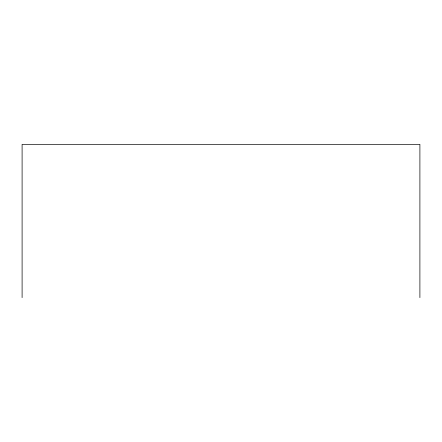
<?xml version="1.0" encoding="UTF-8"?>
<svg xmlns="http://www.w3.org/2000/svg" width="442" height="442" viewBox="0 0 442 442"><rect width="100%" height="100%" fill="white"/><g stroke="black" fill="none" stroke-linecap="round" stroke-linejoin="round"><path stroke-width="0.66" d="M419.9 297.632L419.9 144.368L22.1 144.368L22.1 297.632"/></g></svg>
